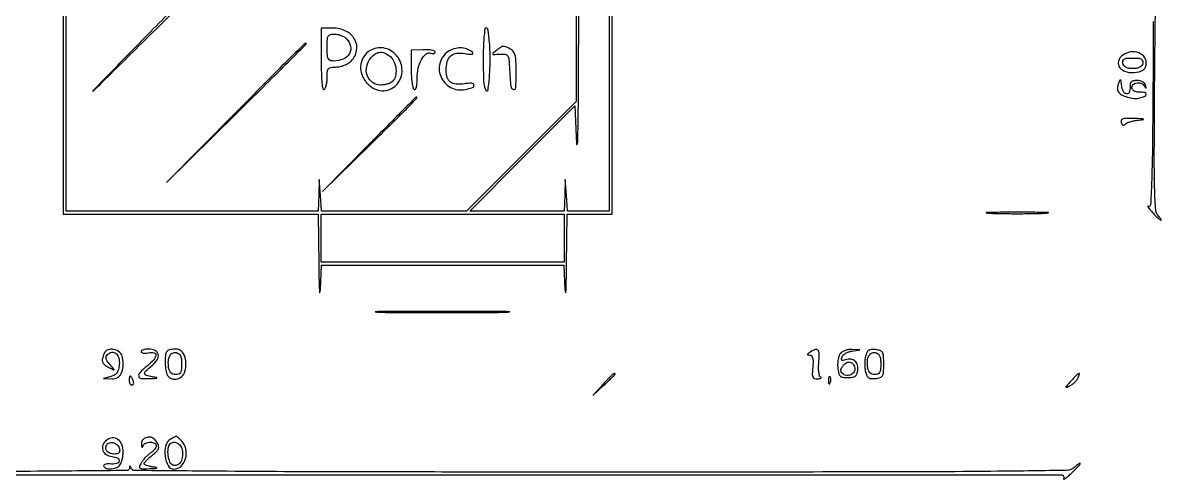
# Model space of a CAD drawing. Extents: x 20 to 671, y 8 to 628.
# Drawn here: x 291.6 to 671, y 7.6 to 159.8 of the extents above; entities that cross this region are included whole.
import ezdxf

# ---------------------------------------------------------------- set-up
doc = ezdxf.new("R2010")
doc.units = 0

msp = doc.modelspace()

# ---------------------------------------------------------------- linework, layer by layer
for points in [[(26.630356, 9.120174, -0.000015), (331.870749, 9.129564, -0.000012), (637.607587, 9.12247, -0.57573), (638.404355, 7.75, 0.595656), (638.489134, 7.613462, 0.137217), (638.827001, 7.729958, 0.027141), (639.676677, 8.388077, 0.0091), (640.845338, 9.437091, 0.007411), (642.054185, 10.596486, 0.01105), (643.073318, 11.648856, 0.006298), (643.891408, 12.55448, 0.182503), (644, 12.842079, 0.54613), (643.883089, 12.91719, 0.036789), (643.462807, 12.686378, 0.026714), (642.873406, 12.257378, 0.013244), (642.171259, 11.654988, -0.181643), (639.420183, 10.568287, -0.001587), (616.52027, 10.25558, -0.002403), (578.718125, 10.041065, -0.000217), (484.254593, 10, -0.000312), (403.507107, 10.050345, -0.001684), (359.633118, 10.25281, -0.000296), (328.736711, 10.51775, -0.303348), (327.662281, 11.25, 0.009076), (327.382013, 11.909806, 0.295955), (327.242982, 12, 0.382689), (327.135242, 11.903389, 0.011437), (327.078947, 11.25, -0.393114), (326.30477, 10.516228, -0.000301), (296.62565, 10.252206, -0.001753), (254.418008, 10.050077, -0.000321)], [(305, 178.993081), (305, 137.49654), (305, 96), (347.5, 96), (390, 96), (390.203545, 79.25, 0.002183), (390.302791, 73.242293, 0.010653), (390.446263, 69.84375, 0.843223), (390.596698, 69.827712, 0.058842), (390.743988, 70.75), (391.080885, 79), (431.5, 79), (471.919115, 79), (472.256012, 70.75, 0.058842), (472.403302, 69.827712, 0.843223), (472.553737, 69.84375, 0.010653), (472.697209, 73.242293, 0.002183), (472.796455, 79.25), (473, 96), (480.5, 96), (488, 96), (488, 137.5), (488, 179)], [(340.633921, 163.366633, 0.000548), (333.203023, 155.808535, 0.000489), (325.501191, 147.942312, 0.000335), (314.901459, 137.080599, 0.965783), (314.972779, 137.006079, 0.012785), (317.202706, 139.101137, 0.00014), (332.008405, 153.75), (357.514427, 179)], [(487, 180), (487, 138.5), (487, 97), (480.05226, 97), (473.104519, 97), (472.737242, 102.25), (472.369965, 107.5), (472.184982, 102.25), (472, 97), (456.260716, 97), (440.521433, 97), (458.010716, 114.515293), (475.5, 132.030585), (476.045837, 119.265293, 0.752864), (476.273649, 119.210171, 0.122171), (476.498459, 120.008794, 0.005208), (476.679496, 128.692831, 0.001218), (476.795837, 143.25), (477, 180)], [(668.329156, 160.220185, -0.001114), (668.227616, 137.991227, -0.001253), (668.0377, 117.574189, -0.006567), (667.757623, 106.347443, -0.004564), (667.409847, 98.985365, -0.558256), (666.727616, 98.616068, 0.435941), (666.561091, 98.56455, 0.254781), (666.572754, 98.333244, 0.036585), (667.068244, 97.642797, 0.01081), (667.924314, 96.66125, 0.010322), (668.892349, 95.6417, 0.014772), (669.795102, 94.781742, 0.010578), (670.571508, 94.113823, 0.174044), (670.8886, 94, 0.494029), (670.977601, 94.116331, 0.0748), (670.839821, 94.42993, 0.038238), (670.489093, 94.901263, 0.01737), (669.964286, 95.46359, -0.181741), (669.128675, 97.304615, -0.00946), (668.814016, 103.909889, -0.007756), (668.670844, 114.779815, -0.001114), (668.772384, 137.008773, -0.001253), (668.9623, 157.425811, -0.006567), (669.242377, 168.652557, -0.004564)]]:
    msp.add_lwpolyline(points, format="xyb")
msp.add_lwpolyline([(476, 178.945087), (476, 156.212406), (476, 133.479726), (457.740126, 115.239863), (439.480252, 97), (415.292386, 97), (391.104519, 97), (390.737242, 102.25), (390.369965, 107.5), (390.184982, 102.25), (390, 97), (348, 97), (306, 97), (306, 138), (306, 179)])
for points in [[(391, 147.440983, 0.006577), (391.059364, 142.928442, 0.018489), (391.259044, 139.77731, 0.020849), (391.556426, 137.696383, 0.527216), (392, 137.5, 0.159713), (392.386693, 137.95866, 0.035556), (392.70625, 138.947275, 0.033489), (392.926586, 140.196361, 0.026918), (393, 141.559017, -0.022216), (393.089653, 143.575765, -0.158351), (393.467961, 144.463251, -0.183574), (394.26533, 144.889225, -0.031897), (396, 145, 0.055778), (397.302037, 145.145704, 0.039427), (398.708333, 145.583333, 0.039751), (400.01128, 146.228821, 0.061571), (401, 147, 0.152212), (402.831159, 150.489224, 0.175172), (402.213974, 154.181207, 0.152771), (399.237937, 156.982365, 0.113468), (394.811439, 158), (391, 158)], [(399.428571, 154.428571, -0.138159), (400.815683, 151.9535, -0.194205), (400.448009, 149.477147, -0.163607), (398.344862, 147.649504, -0.098084), (395.065741, 147, -0.094938), (393.983126, 147.207431, -0.192793), (393.364763, 147.794599, -0.094128), (393.068994, 148.989474, -0.013738), (393, 151.5, -0.012825), (393.068133, 154.155746, -0.111354), (393.384921, 155.286765, -0.208769), (394.076522, 155.828282, -0.063249), (395.428571, 156, -0.054969), (396.473599, 155.884763, -0.038689), (397.605357, 155.538393, -0.039129), (398.649849, 155.030555, -0.063743)], [(445, 147.5, 0.010464), (445.149592, 140.353002, 0.093389), (445.857122, 137.305054, 0.75334), (446.621765, 137.408762, 0.020894), (447.15745, 142.594375, 0.015506), (447.323831, 148.112162, 0.020091), (447.11613, 153.170067, 0.013414), (446.664325, 157.335431, 0.37524), (445.903487, 158, 0.381259), (445.542017, 157.677494, 0.006994), (445.265399, 154.915625, 0.01339), (445.064983, 151.525955, 0.00807)], [(362.491847, 129.75), (339.5, 106.5), (362.75, 129.491847, 0.000526), (371.664753, 138.32618, 0.00087), (379.170313, 145.805671, 0.000043), (385.925553, 152.562073, 0.198868), (386, 152.741847, 0.658862), (385.656798, 152.889236, 0.003693), (382.257534, 149.613401, 0.003816), (376.52265, 143.918189, 0.000355)], [(449.44113, 150.548694, 0.009308), (448.246365, 149.620249, 0.421135), (448.219655, 149.338084, 0.233013), (448.565719, 149.187619, 0.00482), (450.5, 149.298694, -0.042087), (452.334672, 149.267277, -0.231916), (453.150198, 148.759363, -0.117947), (453.549688, 147.566635, -0.008144), (453.807284, 144, 0.010915), (454.225227, 138.627718, 0.2951), (455.074799, 137.562784, 0.497219), (455.874644, 138.109208, 0.012155), (456, 143.264816, 0.01015), (455.926541, 146.883107, 0.051423), (455.638615, 148.877826, 0.098228), (455.05547, 150.1103, 0.110859), (454.065741, 150.964816, 0.014364), (452.466572, 151.76245, 0.131674), (451.708295, 151.894256, 0.126), (450.971483, 151.633273, 0.012727)], [(408.315372, 150.9837, 0.127102), (405.582065, 148.981646, 0.132197), (404.210747, 145.934585, 0.126437), (404.525736, 142.502342, 0.111039), (406.454545, 139.454545, 0.079926), (408.7909, 137.765754, 0.105082), (411.328625, 137.09887, 0.111074), (413.811947, 137.534506, 0.097936), (416, 139, 0.180821), (417.945637, 143.269119, 0.161393), (416.734382, 148.009249, 0.163528), (412.950678, 151.046553, 0.184955)], [(414.171259, 148.345012, -0.113675), (415.383445, 146.6064, -0.076507), (415.936874, 144.240185, -0.078735), (415.748198, 141.88989, -0.137901), (414.8, 140.2, -0.086357), (414.144868, 139.739075, -0.036748), (413.140335, 139.3525, -0.034957), (411.981743, 139.088532, -0.03855), (410.835184, 139, -0.158767), (408.091714, 139.893673, -0.152977), (406.351389, 142.243925, -0.140278), (406.180939, 145.337298, -0.128671), (407.654988, 148.171259, -0.073135), (409.209514, 149.452237, -0.129862), (410.791887, 149.915724, -0.125464), (412.435221, 149.543121, -0.065838)], [(421, 144.346524, 0.014965), (421.072777, 141.915539, 0.021298), (421.29375, 139.766105, 0.018081), (421.607638, 138.052762, 0.202676), (422, 137.5, 0.385434), (422.405261, 137.574666, 0.097839), (422.72798, 138.229703, 0.047696), (422.936806, 139.465566, 0.01802), (423, 141.218477, -0.055631), (423.375966, 144.587114, -0.07013), (424.486826, 147.517663, -0.096808), (426.011459, 149.344862, -0.268383), (427.603755, 149.598559, 0.056907), (428.138348, 149.460508, 0.101507), (428.589853, 149.489125, 0.147979), (428.886083, 149.674617, 0.181331), (429, 149.978401, 0.316214), (428.757188, 150.323947, 0.039749), (427.825, 150.57821, 0.035126), (426.533196, 150.729523, 0.021562), (425, 150.734523), (421, 150.575014)], [(433.865593, 150.480009, 0.187068), (430.731022, 146.801654, 0.181145), (430.841144, 141.911462, 0.175884), (434.159994, 138.196371, 0.179303), (439.058652, 137.512882, 0.032771), (441.455692, 138.206634, 0.360955), (441.926122, 139.008143, 0.370999), (441.226203, 139.595563, 0.033101), (438.75, 139.400872, -0.05523), (435.98348, 139.305966, -0.13999), (434.114236, 139.997266, -0.158729), (433.033801, 141.499325, -0.077337), (432.666667, 143.858738, -0.064227), (433.046864, 146.8063, -0.146443), (434.203034, 148.703215, -0.155087), (436.15872, 149.58804, -0.074813), (438.935869, 149.498606, 0.01364), (440.438741, 149.264913, 0.062018), (441.322662, 149.262166, 0.292965), (441.583523, 149.477793, 0.285675), (441.5, 149.809789, 0.090637), (439.904449, 150.871241, 0.079839), (437.96387, 151.36036, 0.075887), (435.878536, 151.226887, 0.07006)], [(657.613918, 148.471061, 0.190158), (656.683799, 146.328515, 0.229457), (657.563836, 144.343841, 0.147751), (660.185343, 143.207732, 0.090615), (663.572172, 143.428758, 0.056989), (664.681372, 143.845958, 0.103892), (665.430157, 144.452282, 0.107392), (665.856489, 145.293368, 0.06388), (666, 146.412063, 0.190489), (665.137995, 148.592567, 0.145283), (662.902036, 149.900586, 0.125888), (660.046598, 149.872901, 0.132071)], [(664.809629, 146.25, -0.111732), (664.470439, 145.475517, -0.112742), (663.831754, 144.925521, -0.083992), (662.853042, 144.60249, -0.03782), (661.5, 144.5, -0.03782), (660.146958, 144.60249, -0.083992), (659.168246, 144.925521, -0.112742), (658.529561, 145.475517, -0.111732), (658.190371, 146.25, -0.111478), (658.217896, 147.115635, -0.210682), (658.642957, 147.653132, -0.103624), (659.608217, 147.93057, -0.018344), (661.5, 148, -0.018344), (663.391783, 147.93057, -0.103624), (664.357043, 147.653132, -0.210682), (664.782104, 147.115635, -0.111478)], [(656.746756, 139.659758, 0.042065), (656.50296, 138.883833, 0.041534), (656.39114, 138.074726, 0.044731), (656.416545, 137.350982, 0.107684), (656.593895, 136.848075, 0.132558), (657.727062, 135.784686, 0.050441), (659.748571, 134.95547, 0.049776), (662.001153, 134.524591, 0.086542), (663.892678, 134.682186, 0.04333), (665.510674, 135.258874, 0.29941), (665.936641, 135.938338, 0.361836), (665.46538, 136.479773, 0.049329), (663.851209, 136.579401, -0.055081), (662.997131, 136.64196, -0.060611), (662.20603, 136.890357, -0.068875), (661.592875, 137.27721, -0.134768), (661.268051, 137.749474, -0.250622), (661.44432, 138.866164, -0.160834), (662.549339, 139.628938, -0.132804), (664.063034, 139.660992, -0.181464), (665.177056, 138.895717, 0.004558), (665.740511, 138.104756, 0.288904), (665.892038, 138.044198, 0.431895), (665.962805, 138.15385, 0.006053), (665.742798, 139, 0.13263), (665.406519, 139.573665, 0.072355), (664.743718, 140.059375, 0.063814), (663.871269, 140.388263, 0.058327), (662.916667, 140.5, 0.046685), (661.730847, 140.389039, 0.145967), (661.026443, 140.025455, 0.155757), (660.662847, 139.35254, 0.055465), (660.579401, 138.25, -0.103606), (660.286925, 136.558337, -0.357158), (659.382365, 136.055864, -0.243789), (658.352043, 136.851015, -0.08035), (657.816422, 138.75, 0.007117), (657.617881, 140.283027, 0.18274), (657.418543, 140.644027, 0.485207), (657.173949, 140.594777, 0.020027)], [(406.9879, 119.25), (391.5, 103.5), (407.25, 118.9879, 0.000557), (416.831045, 128.430519, 0.005701), (420.748853, 132.389593, 0.007839), (422.884756, 134.668208, 0.650961), (422.7379, 135, 0.198812), (422.556402, 134.924862, 0.000096), (418.003221, 130.373437, 0.001305), (412.945125, 125.288866, 0.000792)], [(657.670548, 126.416154, 0.050845), (657.953457, 125.856455, 0.140622), (658.28168, 125.567552, 0.229541), (658.607635, 125.570455, 0.14017), (658.897902, 125.834802, -0.141838), (659.356082, 126.249334, -0.030061), (660.361035, 126.666574, -0.02921), (661.626729, 127.023716, -0.024135), (663.008738, 127.25861, 0.003033), (665.023678, 127.514175, 0.747271), (665.042337, 127.633536, 0.101247), (664.621552, 127.736754, 0.00121), (661.781385, 127.839963, 0.010383), (659.22709, 127.873521, 0.081629), (658.061906, 127.672879, 0.252467), (657.624372, 127.196361, 0.154867)], [(613.75, 96.254932, 0.005616), (617.960938, 96.152055, 0.003298), (623, 96.118814, 0.003298), (628.039062, 96.152055, 0.005616), (632.25, 96.254932, 0.036136), (633.356628, 96.374801, 0.89753), (633.348437, 96.487983, 0.007432), (629.633813, 96.565241, 0.001483), (623, 96.584916, 0.001483), (616.366187, 96.565241, 0.007432), (612.651563, 96.487983, 0.89753), (612.643372, 96.374801, 0.036136)], [(411.183398, 63.251472, 0.002367), (420.187366, 63.159926, 0.001355), (431.0528, 63.130339, 0.001354), (441.978376, 63.159784, 0.002252), (451.183398, 63.250981, 0.013284), (453.784639, 63.357637, 0.959604), (453.781998, 63.457927, 0.003117), (445.839606, 63.52676, 0.000605), (431.5, 63.544288, 0.000613), (417.151085, 63.526882, 0.002993), (409.031998, 63.458476, 0.952171), (409.02851, 63.357654, 0.017169)], [(318.627747, 49.472308, 0.035502), (318.104081, 47.751648, 0.142119), (318.167124, 46.663774, 0.148183), (318.799544, 45.804468, 0.039736), (320.25, 44.889675, 0.002321), (321.828553, 44.070647, 0.461151), (321.97434, 44.130609, 0.265058), (321.931628, 44.339395, 0.001551), (320.573629, 45.87812, -0.029031), (319.714768, 46.966335, -0.091705), (319.331456, 47.80834, -0.142407), (319.358664, 48.512679, -0.116492), (319.756411, 49.156411, -0.15199), (321.221616, 49.926168, -0.223953), (322.603643, 49.560621, -0.158664), (323.537563, 48.060604, -0.080949), (323.718225, 45.824734, -0.036959), (323.46497, 44.201848, -0.095198), (322.984762, 43.122215, -0.11119), (322.191426, 42.396387, -0.062045), (320.977528, 41.88946), (318.5, 41.19936), (321.230948, 41.09968, 0.134273), (323.09992, 41.538204, 0.151382), (324.384052, 42.85484, 0.106745), (324.976351, 45.083731, 0.04695), (324.83288, 48.148287, 0.176868), (323.906474, 49.882076, 0.130669), (321.950788, 50.875712, 0.143039), (319.888898, 50.723001, 0.214792)], [(331, 50.138672, 0.285831), (331.183445, 49.843992, 0.076393), (331.734375, 49.670744, 0.053628), (332.541823, 49.634359, 0.031701), (333.5, 49.755249, -0.092935), (335.324385, 49.761717, -0.394185), (335.917351, 48.962029, -0.160835), (335.225354, 47.460572, -0.03013), (333, 45.346546, 0.02083), (330.560717, 43.114068, 0.245996), (330.18653, 41.92786, 0.339076), (330.967731, 41.214363, 0.031572), (333.75, 41.149832, 0.002217), (335.82971, 41.242167, 0.117172), (336.210683, 41.352577, 0.703743), (336.188426, 41.481437, 0.005737), (334.75, 41.716254, -0.031879), (332.668049, 42.168895, -0.329088), (332.162547, 42.824099, -0.21624), (332.560226, 43.752661, -0.016776), (334.668348, 45.552537, 0.080481), (336.378662, 47.436799, 0.198078), (336.716622, 49.23939, 0.237787), (335.690897, 50.527023, 0.108228), (333.531385, 51, 0.032299), (332.561688, 50.937294, 0.049746), (331.743594, 50.746985, 0.064116), (331.177889, 50.469501, 0.251807)], [(339.666667, 50.333333, 0.169933), (339.161306, 49.283806, 0.026106), (339.020572, 46.937073, 0.030011), (339.1507, 44.451535, 0.06361), (339.606989, 42.581787, 0.188437), (340.807166, 41.264503, 0.154122), (342.70389, 40.970972, 0.140608), (344.555137, 41.823764, 0.154673), (345.589356, 43.5, 0.060364), (345.949967, 46.362393, 0.094916), (345.49663, 48.791204, 0.12823), (344.326793, 50.399516, 0.173425), (342.647615, 51, 0.026227), (341.712766, 50.950929, 0.028792), (340.81732, 50.804167, 0.029948), (340.074931, 50.590769, 0.111868)], [(344.5, 45.986305, -0.022689), (344.417581, 44.170932, -0.107941), (344.106582, 43.185788, -0.176971), (343.501842, 42.676789, -0.087556), (342.5, 42.5, -0.083533), (341.608553, 42.649977, -0.113148), (340.918301, 43.081476, -0.10261), (340.440102, 43.807775, -0.059323), (340.170919, 44.822726, -0.048908), (340.074406, 47.065624, -0.105901), (340.525459, 48.722771, -0.160697), (341.458814, 49.637579, -0.163162), (342.746976, 49.810212, -0.1183), (343.553734, 49.444349, -0.120499), (344.100083, 48.754297, -0.079817), (344.407604, 47.645529, -0.027822)], [(554, 50, 0.013541), (553.261927, 49.494173, 0.201859), (553.103289, 49.232225, 0.415976), (553.230076, 49.06273, 0.032225), (553.855035, 49.015313, -0.203887), (554.447286, 48.755392, -0.13), (554.810918, 48.084076, -0.065255), (554.940013, 46.888382, -0.018078), (554.82861, 45, 0.013889), (554.67581, 42.733053, 0.109622), (554.862051, 41.702843, 0.225262), (555.410409, 41.211666, 0.081746), (556.473574, 41.078947, 0.020088), (557.194709, 41.136115, 0.084846), (557.608925, 41.259076, 0.407081), (557.664351, 41.415885, 0.186973), (557.49298, 41.581287, -0.232741), (557.122143, 42.008001, -0.031742), (556.886851, 43.201496, -0.031118), (556.779975, 44.748621, -0.021533), (556.843674, 46.50234, 0.018066), (556.971227, 49.450537, 0.174165), (556.562091, 50.615438, 0.32382), (555.680414, 50.851718, 0.052358)], [(564.054214, 49.565324, 0.092336), (563.618519, 48.783794, 0.03571), (563.30678, 47.578208, 0.033843), (563.147835, 46.189863, 0.035521), (563.181769, 44.815324, 0.027185), (563.46421, 42.94717, 0.14639), (563.947157, 42.052796, 0.162186), (564.813782, 41.619766, 0.035469), (566.5, 41.5, 0.034904), (568.044322, 41.607936, 0.120905), (568.967887, 41.977034, 0.144871), (569.521604, 42.687237, 0.05857), (569.837492, 43.88691, 0.100897), (569.729852, 45.659495, 0.150278), (568.910275, 46.966487, 0.151679), (567.50468, 47.579614, 0.103345), (565.756292, 47.411781, -0.037514), (564.956905, 47.227419, -0.213947), (564.546871, 47.340839, -0.263669), (564.411022, 47.697648, -0.0537), (564.590926, 48.376354, -0.115965), (565.003992, 48.983634, -0.052335), (565.782331, 49.560742, -0.047896), (566.772162, 50.023982, -0.047523), (567.834634, 50.291912), (570.5, 50.700336), (567.872445, 50.850168, 0.050849), (566.779071, 50.801318, 0.044615), (565.666973, 50.534551, 0.047056), (564.700312, 50.10444, 0.091602)], [(572.42647, 48.563057, 0.03812), (572.226399, 47.395444, 0.023379), (572.161115, 46, 0.023379), (572.226399, 44.604556, 0.03812), (572.42647, 43.436943, 0.045168), (572.880031, 42.138994, 0.139408), (573.47545, 41.437068, 0.135447), (574.362488, 41.142105, 0.041665), (575.784878, 41.186943, 0.050577), (577.325937, 41.524866, 0.187204), (578.081768, 42.144949, 0.11484), (578.424449, 43.314877, 0.014066), (578.5, 46, 0.014066), (578.424449, 48.685123, 0.11484), (578.081768, 49.855051, 0.187204), (577.325937, 50.475134, 0.050577), (575.784878, 50.813057, 0.041665), (574.362488, 50.857895, 0.135447), (573.47545, 50.562932, 0.139408), (572.880031, 49.861006, 0.045168)], [(577.5, 45.986305, -0.022689), (577.417581, 44.170932, -0.107941), (577.106582, 43.185788, -0.176971), (576.501842, 42.676789, -0.087556), (575.5, 42.5, -0.083533), (574.608553, 42.649977, -0.113148), (573.918301, 43.081476, -0.10261), (573.440102, 43.807775, -0.059323), (573.170919, 44.822726, -0.048908), (573.074406, 47.065624, -0.105901), (573.525459, 48.722771, -0.160697), (574.458814, 49.637579, -0.163162), (575.746976, 49.810212, -0.1183), (576.553734, 49.444349, -0.120499), (577.100083, 48.754297, -0.079817), (577.407604, 47.645529, -0.027822)], [(568.823907, 44.66411, -0.187254), (568.589229, 43.364576, -0.149986), (567.515883, 42.415246, -0.141109), (566.040367, 42.198212, -0.164221), (564.775164, 42.824836, -0.08261), (564.349347, 43.4206, -0.13507), (564.234585, 44.0265, -0.109797), (564.441569, 44.695519, -0.043518), (564.992467, 45.490923, -0.090135), (566.161208, 46.471924, -0.184823), (567.325385, 46.651425, -0.194566), (568.269944, 46.009552, -0.09984)], [(327, 40.5, 0.062722), (327.07223, 39.926468, 0.08088), (327.284531, 39.440625, 0.098158), (327.599211, 39.115494, 0.152681), (327.968615, 39, 0.184534), (328.289193, 39.122486, 0.147206), (328.483616, 39.440625, 0.100118), (328.511135, 39.925634, 0.055937), (328.361626, 40.5, 0.02136), (328.112506, 41.074558, 0.030395), (327.839659, 41.559375, 0.030693), (327.579329, 41.912889, 0.222225), (327.393011, 42, 0.289661), (327.241071, 41.903916, 0.046727), (327.115447, 41.559375, 0.039339), (327.028469, 41.074824, 0.024748)], [(484.946167, 39.25), (481.5, 35.5), (485.25, 38.946167, 0.004107), (486.687395, 40.289043, 0.006442), (487.898438, 41.469273, 0.00223), (488.919596, 42.49958, 0.196596), (489, 42.696167, 0.503731), (488.749449, 42.881757, 0.102567), (488.17594, 42.568348, 0.026699), (487.052752, 41.505211, 0.004068)], [(560.078947, 40.416667, 0.018894), (560.137993, 39.670344, 0.168741), (560.279315, 39.37858, 0.470617), (560.461564, 39.395823, 0.054073), (560.683114, 39.8125, 0.051402), (560.839148, 40.359369, 0.05415), (560.876576, 40.916927, 0.060344), (560.797407, 41.402231, 0.126455), (560.604167, 41.729167, 0.296942), (560.385309, 41.77538, 0.208169), (560.200665, 41.592839, 0.077125), (560.089945, 41.112848, 0.028489)], [(640.924314, 40.364283, 0.002407), (639.392054, 38.682226, 0.137148), (639.206472, 38.308987, 0.615067), (639.351089, 38.197494, 0.008279), (640.632351, 38.836503, 0.039512), (641.491639, 39.373051, 0.033202), (642.310539, 40.067769, 0.034489), (642.974925, 40.807291, 0.074279), (643.350966, 41.47222, 0.032797), (643.720943, 42.664717, 0.62499), (643.490192, 42.85473, 0.095093), (642.800981, 42.364857, 0.004904)], [(319.5294, 20.645156, 0.131272), (318.280314, 19.095372, 0.185449), (318.191566, 17.342563, 0.172844), (319.313845, 15.891886, 0.114376), (321.317836, 15.177857, -0.079693), (323.222941, 14.64328, -0.368586), (323.665612, 13.682901, -0.280193), (322.752811, 12.832438, -0.068962), (320.617995, 12.691384, 0.032172), (319.635954, 12.698659, 0.072346), (318.907751, 12.550018, 0.150667), (318.548632, 12.279905, 0.303978), (318.536227, 11.941384, 0.180143), (319.452299, 11.229302, 0.088577), (320.937531, 11.038749, 0.080427), (322.542512, 11.380166, 0.104197), (323.8, 12.2, 0.096592), (324.261759, 12.885473, 0.034429), (324.6475, 14.00654, 0.032625), (324.911495, 15.326917, 0.03304), (325, 16.664816, 0.086972), (324.556872, 19.193073, 0.1498), (323.283934, 20.887132, 0.182328), (321.479306, 21.383292, 0.135568)], [(323.811841, 17.738516, -0.08023), (323.835092, 16.967189, -0.160906), (323.573438, 16.424217, -0.142972), (323.011784, 16.103646, -0.058724), (322.132341, 16, -0.080801), (320.647897, 16.241466, -0.136742), (319.611303, 16.942001, -0.173116), (319.230788, 17.94725, -0.144136), (319.53422, 19.055368, -0.195296), (320.512979, 19.771225, -0.136944), (321.89411, 19.734691, -0.123391), (323.163712, 18.966422, -0.148789)], [(332.25, 21.333333, 0.104802), (331.777995, 21.017745, 0.069385), (331.390378, 20.490625, 0.065363), (331.142231, 19.841175, 0.070558), (331.078947, 19.166667, 0.019378), (331.13627, 18.502419, 0.209411), (331.271124, 18.276265, 0.436971), (331.443361, 18.31184, 0.039934), (331.662281, 18.75, -0.196014), (332.534899, 19.64875, -0.104177), (334.07819, 19.970317, -0.121096), (335.465142, 19.626203, -0.27853), (336, 18.740547, -0.119384), (335.861994, 18.170796, -0.048056), (335.426023, 17.492603, -0.043971), (334.79361, 16.820863, -0.042378), (334.046035, 16.260822, 0.040137), (333.218945, 15.646971, 0.024855), (332.348439, 14.805549, 0.024865), (331.566546, 13.882822, 0.040484), (331.010851, 13.020275, 0.040754), (330.502216, 11.849793, 0.335308), (330.673139, 11.331557, 0.152829), (331.40872, 11.102523, 0.009526), (333.714816, 11.149832, 0.002334), (335.787842, 11.241584, 0.113425), (336.184355, 11.353367, 0.708492), (336.162892, 11.48414, 0.006242), (334.75, 11.716254, -0.021592), (333.696293, 11.922754, -0.033019), (332.807813, 12.200238, -0.034961), (332.16192, 12.503225, -0.271994), (332, 12.778858, -0.177969), (332.132704, 13.13988, -0.015049), (332.807813, 13.887321, -0.018495), (333.696588, 14.747624, -0.013228), (334.75, 15.645182, 0.023096), (336.134916, 16.873172, 0.100312), (336.750753, 17.774799, 0.15542), (336.828601, 18.628693, 0.082678), (336.428557, 19.623228, 0.048665), (335.513701, 20.840065, 0.11055), (334.57487, 21.49437, 0.123584), (333.517487, 21.64612, 0.069393)], [(340.75, 20.919901, 0.204876), (339.199198, 18.833641, 0.08802), (338.988829, 15.300969, 0.096151), (339.995549, 12.134453, 0.274408), (341.906989, 11, 0.195252), (344.316209, 11.978097, 0.13536), (345.821089, 14.544108, 0.120568), (345.889886, 17.766414, 0.142648), (344.428571, 20.428571, 0.006215), (343.813371, 21.028665, 0.009639), (343.266295, 21.52946, 0.004426), (342.794122, 21.937885, 0.22177), (342.678571, 21.969591, 0.080573), (342.555952, 21.927664, 0.002044), (342.038393, 21.648701, 0.004317), (341.43352, 21.312677, 0.002925)], [(344.75905, 16.991449, -0.06302), (344.710511, 14.81227, -0.11212), (344.062225, 13.148006, -0.162508), (342.954743, 12.299362, -0.176306), (341.600925, 12.322898, -0.213529), (340.591707, 13.335652, -0.059041), (340.033936, 15.566878, -0.058547), (340.010237, 17.923254, -0.171269), (340.701236, 19.367903, -0.175527), (341.864221, 19.912411, -0.156297), (343.171945, 19.620371, -0.128592), (344.25182, 18.540101, -0.106862)]]:
    msp.add_lwpolyline(points, format="xyb", close=True)
msp.add_lwpolyline([(472, 88), (472, 80), (431.5, 80), (391, 80), (391, 88), (391, 96), (431.5, 96), (472, 96)], close=True)

doc.saveas('drawing.dxf')
